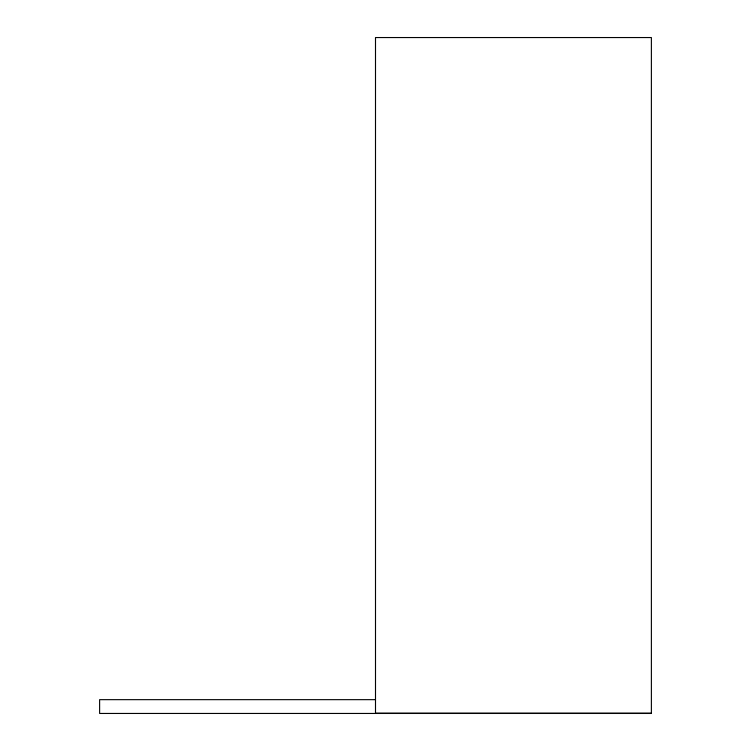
<?xml version="1.0" encoding="UTF-8"?>
<svg xmlns="http://www.w3.org/2000/svg" width="751" height="751" viewBox="0 0 751 751"><rect width="100%" height="100%" fill="white"/><g stroke="black" fill="none" stroke-linecap="round" stroke-linejoin="round"><path stroke-width="1.13" d="M375.5 699.66L99.62 699.66L99.62 713.45L651.38 713.45L651.38 37.55L375.5 37.55L375.5 713.45M375.5 713.187L651.38 713.187"/></g></svg>
